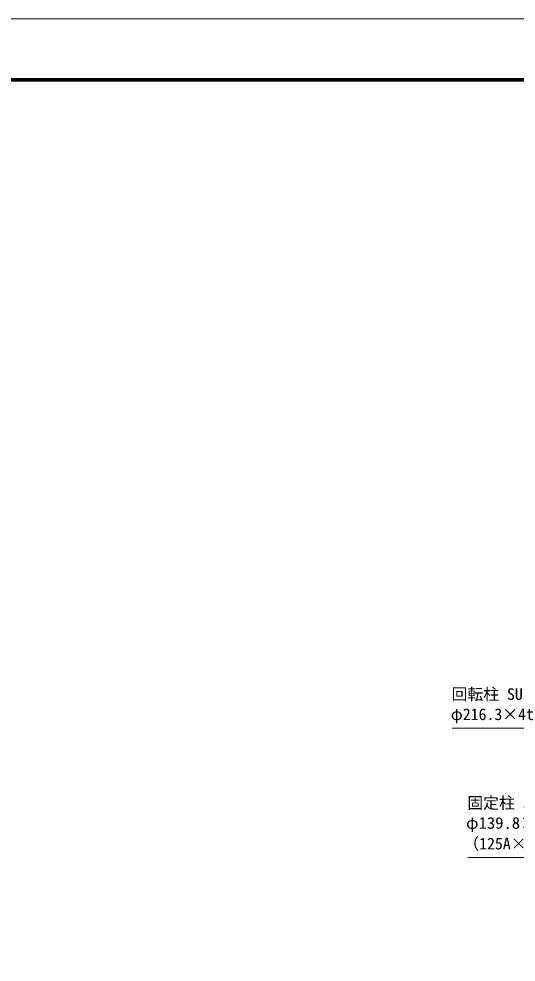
# Model space of a CAD drawing. Units: millimetres, scale not verified. Extents: x -11880 to 11880, y -8400 to 8400.
# Drawn here: x -6689 to -1497, y -1443 to 8400 of the extents above; entities that cross this region are included whole.
import ezdxf
from ezdxf.enums import TextEntityAlignment as Align

# ---------------------------------------------------------------- set-up
doc = ezdxf.new("R2010")
doc.units = ezdxf.units.MM
doc.header["$LTSCALE"] = 30
doc.layers.add('0-0_D-TTL', color=7, linetype='Continuous', lineweight=18)
doc.layers.add('0-4_寸法線', color=4, linetype='Continuous', lineweight=18)
doc.styles.add('ＭＳ ゴシック', font='')
doc.styles.get('ＭＳ ゴシック').set_extended_font_data('MS Gothic')

# ---------------------------------------------------------------- blocks, each defined once
blk = doc.blocks.new('S44')
at = {"layer": '0-4_寸法線'}
for points in [[(28445130.7, 86300996.2), (28486108.3, 86300996.2), (28495127.8, 86281065), (28496364.6, 86278331.8)], [(28494672.2, 86280858.8), (28496364.6, 86278331.8), (28495583.3, 86281271.1)]]:
    blk.add_lwpolyline(points, dxfattribs=at)
at = {"layer": '0-4_寸法線', "color": 254, "style": 'ＭＳ ゴシック'}
for s, p in [('回転柱 SUS304 HL', (28444939.7, 86308696.8)), ('φ216.3×4t', (28444698.7, 86302396.8))]:
    blk.add_text(s, height=3637, dxfattribs=at).set_placement(p, align=Align.BOTTOM_LEFT)
blk = doc.blocks.new('S49')
at = {"layer": '0-4_寸法線'}
for points in [[(28450072.9, 86260515.6), (28487392.9, 86260515.6), (28494651.7, 86246061.6), (28495998, 86243380.7)], [(28494204.9, 86245837.2), (28495998, 86243380.7), (28495098.5, 86246286)]]:
    blk.add_lwpolyline(points, dxfattribs=at)
at = {"layer": '0-4_寸法線', "color": 254, "style": 'ＭＳ ゴシック'}
for s, p in [('固定柱 STPG370', (28449882, 86274667.4)), ('（125A×SCH80）', (28448621.4, 86261916.2))]:
    blk.add_text(s, height=3637, dxfattribs=at).set_placement(p, align=Align.BOTTOM_LEFT)
at = {"layer": '0-4_寸法線', "color": 254, "style": 'ＭＳ ゴシック', "width": 1.05}
blk.add_text('φ139.8×9.5t', height=3637, dxfattribs=at).set_placement((28449468.1, 86268367.4), align=Align.BOTTOM_LEFT)

msp = doc.modelspace()

# ---------------------------------------------------------------- linework, layer by layer
at = {"layer": '0-0_D-TTL'}
for points in [[(-11880.05, -8400.35), (11879.95, -8400.35), (11879.95, 8399.65), (-11880.05, 8399.65)], [(-11116.34, 7779.08), (11116.23, 7779.08), (11116.23, -7778.06), (-11116.34, -7778.06)], [(-11109.27, 7772.01), (11109.16, 7772.01), (11109.16, -7770.99), (-11109.27, -7770.99)], [(-11102.19, 7764.94), (11102.09, 7764.94), (11102.09, -7763.92), (-11102.19, -7763.92)], [(-11095.12, 7757.87), (11095.02, 7757.87), (11095.02, -7756.85), (-11095.12, -7756.85)], [(-11088.05, 7750.8), (11087.95, 7750.8), (11087.95, -7749.78), (-11088.05, -7749.78)]]:
    msp.add_lwpolyline(points, close=True, dxfattribs=at)

# ---------------------------------------------------------------- block references
at = {"layer": '0-4_寸法線', "xscale": 0.03333333, "yscale": 0.03333333}
for name in ['S44', 'S49']:
    msp.add_blockref(name, (-950336.02, -2875699.51), dxfattribs=at)

doc.saveas('drawing.dxf')
